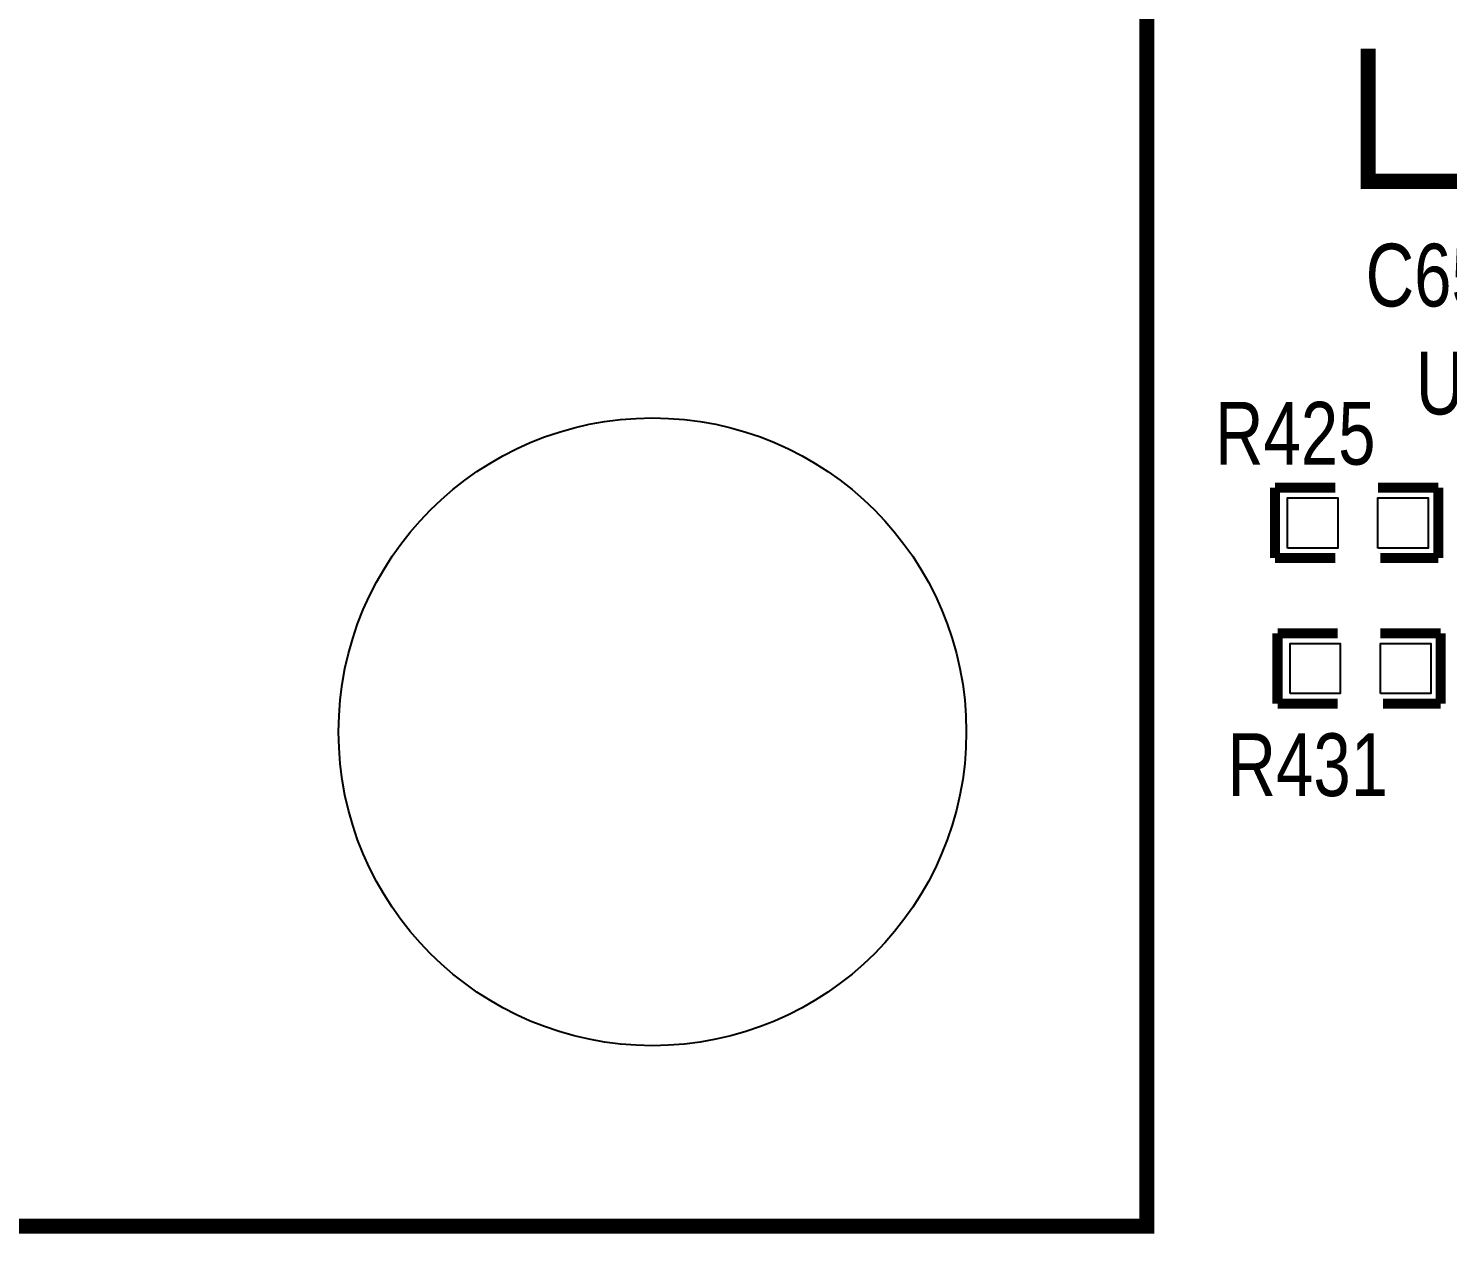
# Model space of a CAD drawing. Extents: x -7 to 215, y -4 to 107.
# Drawn here: x 128.58 to 142.94, y 19.8 to 31.99 of the extents above; entities that cross this region are included whole.
import ezdxf

# ---------------------------------------------------------------- set-up
doc = ezdxf.new("R2010")
doc.units = 0
for name, color, linetype in [('PG_SILKSCREEN_TOP', 6, 'CONTINUOUS'), ('PIN_TOP', 7, 'CONTINUOUS'), ('RD_SILKSCREEN_TOP', 8, 'CONTINUOUS')]:
    doc.layers.add(name, color=color, linetype=linetype)

msp = doc.modelspace()

# ---------------------------------------------------------------- linework, layer by layer
at = {"layer": 'PG_SILKSCREEN_TOP', "const_width": 0.1524}
msp.add_lwpolyline([(139.89177, 79.876142), (59.89193, 79.876142), (59.89193, 19.876262), (139.89177, 19.876262)], close=True, dxfattribs=at)
at = {"layer": 'PG_SILKSCREEN_TOP'}
for points, const_width in [([(149.13229, 30.444948), (142.13205, 30.444948), (142.13205, 31.787592)], 0.1524), ([(141.18971, 27.345132), (141.79931, 27.345132)], 0.1016), ([(141.18971, 27.345132), (141.18971, 26.633932)], 0.1016), ([(142.23111, 27.345132), (142.84071, 27.345132)], 0.1016), ([(142.84071, 27.345132), (142.84071, 26.633932)], 0.1016), ([(141.18971, 26.633932), (141.79931, 26.633932)], 0.1016), ([(142.84071, 26.633932), (142.25651, 26.633932)], 0.1016), ([(141.21511, 25.871932), (141.82471, 25.871932)], 0.1016), ([(141.21511, 25.871932), (141.21511, 25.160732)], 0.1016), ([(142.25651, 25.871932), (142.86611, 25.871932)], 0.1016), ([(142.86611, 25.871932), (142.86611, 25.160732)], 0.1016), ([(141.21511, 25.160732), (141.82471, 25.160732)], 0.1016), ([(142.86611, 25.160732), (142.28191, 25.160732)], 0.1016)]:
    msp.add_lwpolyline(points, dxfattribs=dict(at, const_width=const_width))
at = {"layer": 'PIN_TOP'}
for points in [[(141.31671, 26.735532), (141.31671, 27.243532), (141.82471, 27.243532), (141.82471, 26.735532)], [(142.23111, 26.735532), (142.23111, 27.243532), (142.73911, 27.243532), (142.73911, 26.735532)], [(141.34211, 25.262332), (141.34211, 25.770332), (141.85011, 25.770332), (141.85011, 25.262332)], [(142.25651, 25.262332), (142.25651, 25.770332), (142.76451, 25.770332), (142.76451, 25.262332)]]:
    msp.add_lwpolyline(points, close=True, dxfattribs=at)
msp.add_circle((134.89178, 24.876252), 3.175, dxfattribs=at)

# ---------------------------------------------------------------- texts
at = {"layer": 'RD_SILKSCREEN_TOP', "width": 0.8}
for s, p in [('C650', (142.10665, 29.179012)), ('U70', (142.61465, 28.086812)), ('R425', (140.58265, 27.578812)), ('R431', (140.70965, 24.226012))]:
    msp.add_text(s, height=0.635, dxfattribs=at).set_placement(p)

doc.saveas('drawing.dxf')
